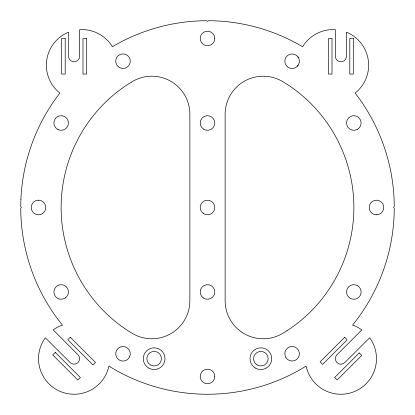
<?xml version="1.0" encoding="UTF-8"?>
<svg xmlns="http://www.w3.org/2000/svg" width="415" height="415" viewBox="0 0 415 415"><rect width="100%" height="100%" fill="white"/><g stroke="black" fill="none" stroke-linecap="round" stroke-linejoin="round"><path stroke-width="0.62" d="M298.022 65.471L298.51 64.699A7.294 7.294 0 0 0 292.233 53.914A7.294 7.294 0 0 0 285.582 64.475A7.294 7.294 0 0 0 298.022 65.471L297.441 66.182M297.991 56.902L298.484 57.669M20.895 199.657L20.75 206.592L21.445 207.479L20.75 208.366L20.895 215.302A186.771 186.771 0 0 0 61.13 323.493L62.442 325.075L61.347 325.459A35.576 35.576 0 0 0 53.182 329.894L77.994 354.773A5.514 5.514 0 0 1 77.994 362.57A5.514 5.514 0 0 1 70.197 362.57L45.313 337.763A35.576 35.576 0 0 0 59.625 391.174A35.576 35.576 0 0 0 108.891 366.072L114.115 369.226A186.771 186.771 0 0 0 300.885 369.226L306.109 366.072A35.576 35.576 0 0 0 355.375 391.174A35.576 35.576 0 0 0 369.687 337.763L344.803 362.57A5.514 5.514 0 0 1 337.006 362.57A5.514 5.514 0 0 1 337.006 354.773L361.818 329.894A35.576 35.576 0 0 0 353.653 325.459L352.558 325.075L353.87 323.493A186.771 186.771 0 0 0 394.105 215.302L394.25 208.366L393.555 207.479L394.25 206.592L394.105 199.657A186.771 186.771 0 0 0 358.602 97.701L355.1 93.09L355.728 92.592A35.576 35.576 0 0 0 347.205 32.531L346.421 32.214L346.421 56.284A5.514 5.514 0 0 1 340.907 61.799A5.514 5.514 0 0 1 335.393 56.284L335.393 29.688L334.568 29.631A35.576 35.576 0 0 0 303.033 46.101L302.623 46.786L300.885 45.733A186.771 186.771 0 0 0 211.411 20.75L208.387 20.75L207.5 21.466L206.613 20.75L203.589 20.75A186.771 186.771 0 0 0 114.115 45.733L112.377 46.786L111.967 46.101A35.576 35.576 0 0 0 80.432 29.631L79.607 29.688L79.607 56.284A5.514 5.514 0 0 1 74.093 61.799A5.514 5.514 0 0 1 68.579 56.284L68.579 32.214L67.795 32.531A35.576 35.576 0 0 0 59.272 92.592L59.9 93.09L56.399 97.701A186.771 186.771 0 0 0 20.895 199.657M214.788 38.31L214.757 39.223A7.294 7.294 0 0 1 203.495 44.592A7.294 7.294 0 0 1 203.952 32.126A7.294 7.294 0 0 1 214.788 38.31M129.656 356.822L129.226 357.631A7.294 7.294 0 0 1 116.75 357.569A7.294 7.294 0 0 1 122.591 346.541A7.294 7.294 0 0 1 129.656 356.822M55.226 352.387L52.71 354.898L77.87 380.057L80.38 377.541L55.226 352.387M70.322 337.291L67.806 339.807L92.96 364.961L95.476 362.445L70.322 337.291M344.678 337.291L320.084 361.885L322.6 364.401L347.194 339.807L344.678 337.291M359.224 352.937L334.666 377.489L337.182 380.005L361.74 355.453L359.224 352.937M65.394 297.908L64.616 298.39A7.294 7.294 0 0 1 53.867 292.061A7.294 7.294 0 0 1 64.455 285.468A7.294 7.294 0 0 1 65.394 297.908M131.363 82.165L128.079 84.172A147.024 147.024 0 0 0 128.079 330.786L131.944 333.157A38.045 38.045 0 0 0 189.868 300.719L189.868 114.244A38.05 38.05 0 0 0 131.363 82.165M286.921 330.786L283.056 333.157A38.045 38.045 0 0 1 225.132 300.719L225.132 114.244A38.045 38.045 0 0 1 283.056 81.807L286.921 84.172A147.024 147.024 0 0 1 286.921 330.786M357.652 129.205L356.843 129.636A7.294 7.294 0 0 1 346.561 122.57A7.294 7.294 0 0 1 357.585 116.729A7.294 7.294 0 0 1 357.652 129.205M38.761 200.191L37.843 200.217A7.294 7.294 0 0 0 31.229 207.697A7.294 7.294 0 0 0 38.279 214.768L39.192 214.742A7.294 7.294 0 0 0 45.811 207.261A7.294 7.294 0 0 0 38.761 200.191M65.202 38.496L61.643 38.496L61.643 74.072L65.202 74.072L65.202 38.496M86.543 38.496L82.99 38.496L82.99 74.072L86.543 74.072L86.543 38.496M332.01 38.496L328.457 38.496L328.457 74.072L332.01 74.072L332.01 38.496M353.357 38.496L349.798 38.496L349.798 74.072L353.357 74.072L353.357 38.496M376.67 214.768L375.757 214.737A7.294 7.294 0 0 1 370.388 203.475A7.294 7.294 0 0 1 382.853 203.931A7.294 7.294 0 0 1 376.67 214.768M58.157 129.636L57.348 129.205A7.294 7.294 0 0 1 57.415 116.729A7.294 7.294 0 0 1 68.439 122.57A7.294 7.294 0 0 1 58.157 129.636M357.844 285.873L357.05 285.421A7.294 7.294 0 0 0 347.505 288.358A7.294 7.294 0 0 0 349.84 298.063L350.634 298.52A7.294 7.294 0 0 0 360.179 295.584A7.294 7.294 0 0 0 357.844 285.873M285.888 357.564L285.458 356.755A7.294 7.294 0 0 1 292.523 346.473A7.294 7.294 0 0 1 298.364 357.497A7.294 7.294 0 0 1 285.888 357.564M214.788 376.654L214.757 375.736A7.294 7.294 0 0 0 203.495 370.367A7.294 7.294 0 0 0 203.952 382.832A7.294 7.294 0 0 0 214.788 376.654M203.464 129.065A7.294 7.294 0 0 0 214.778 123.447A7.294 7.294 0 0 0 204.258 116.454A7.294 7.294 0 0 0 203.464 129.065M203.464 298.043A7.294 7.294 0 0 0 214.778 292.43A7.294 7.294 0 0 0 204.258 285.437A7.294 7.294 0 0 0 203.464 298.043M203.464 213.554A7.294 7.294 0 0 0 214.778 207.936A7.294 7.294 0 0 0 204.258 200.948A7.294 7.294 0 0 0 203.464 213.554M118.42 66.841A7.294 7.294 0 0 0 130.211 62.317A7.294 7.294 0 0 0 120.397 54.365A7.294 7.294 0 0 0 118.42 66.841M255.438 368.069A10.852 10.852 0 0 0 271.711 358.674A10.852 10.852 0 0 0 255.438 349.274A10.852 10.852 0 0 0 255.438 368.069M148.71 368.069A10.852 10.852 0 0 0 164.988 358.674A10.852 10.852 0 0 0 148.71 349.274A10.852 10.852 0 0 0 148.71 368.069M150.489 364.987A7.294 7.294 0 0 0 161.43 358.674A7.294 7.294 0 0 0 150.489 352.356A7.294 7.294 0 0 0 150.489 364.987M257.217 364.987A7.294 7.294 0 0 0 268.157 358.674A7.294 7.294 0 0 0 257.217 352.356A7.294 7.294 0 0 0 257.217 364.987"/></g></svg>
